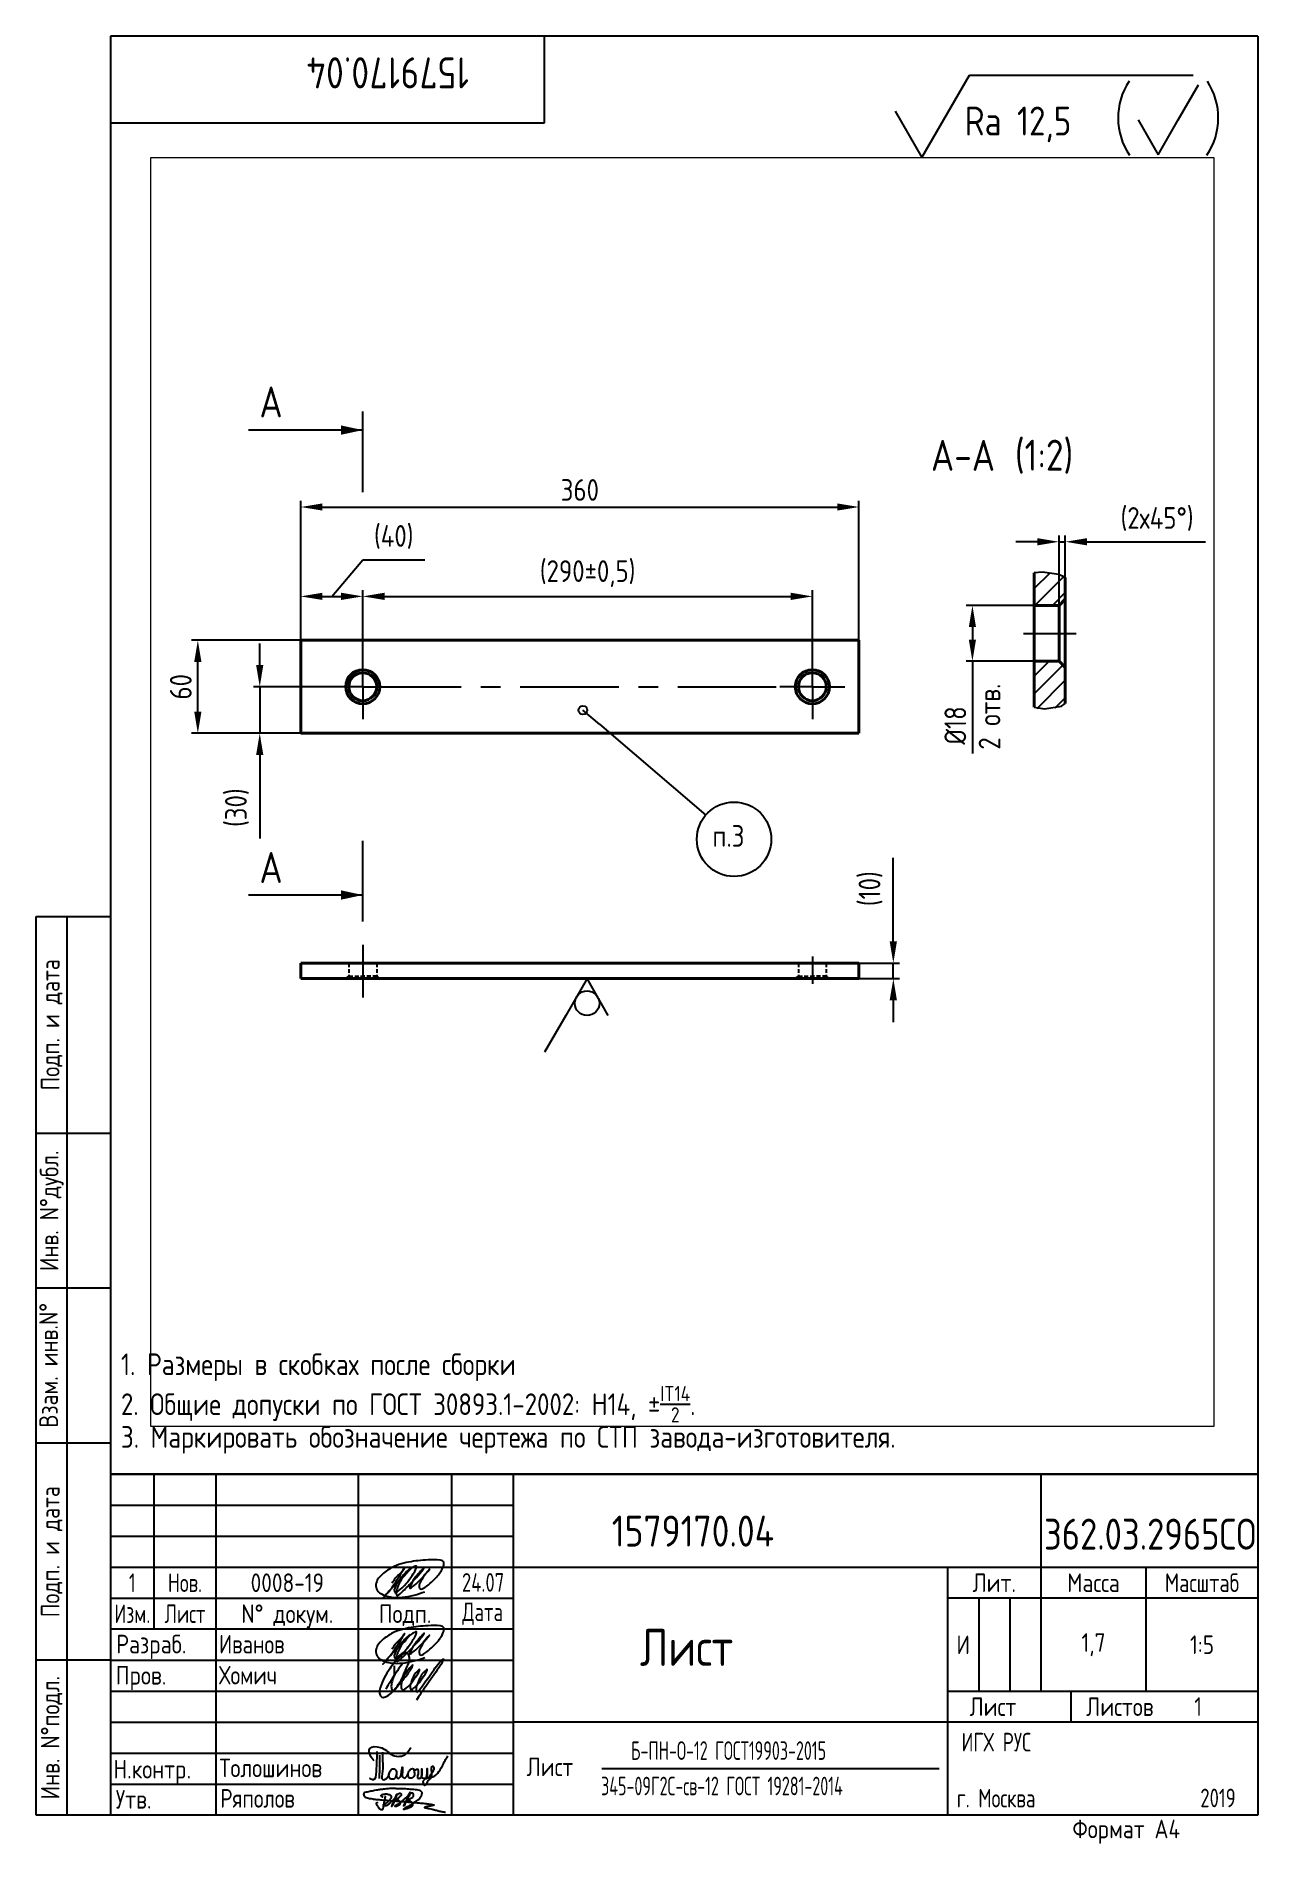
# Paper-space layout 'Лист1' of a CAD drawing. Header units: millimetres. Extents: x 7 to 204, y 0 to 291.
# The model-space entities are those that its viewports show. They can reach past a viewport. Long polylines and large blocks are cut down to what shows.
import ezdxf
from ezdxf.enums import TextEntityAlignment as Align

# ---------------------------------------------------------------- set-up
doc = ezdxf.new("R2010")
doc.units = ezdxf.units.MM
doc.linetypes.add('CENTER', pattern=[50.8, 31.75, -6.35, 6.35, -6.35])
doc.linetypes.add('HIDDEN', pattern=[9.525, 6.35, -3.175])
for name, color, linetype in [('12_SURFACE_FINISH', 7, 'Continuous'), ('Bord', 1, 'Continuous'), ('Cen', 5, 'CENTER'), ('Cont', 6, 'Continuous'), ('Dim', 7, 'Continuous'), ('Hide', 2, 'HIDDEN'), ('Text', 3, 'Continuous'), ('Textb', 6, 'Continuous'), ('Подписи', 10, 'Continuous')]:
    doc.layers.add(name, color=color, linetype=linetype)
for name, color, linetype, lineweight in [('AM_5', 3, 'Continuous', 25), ('Con', 6, 'Continuous', 40), ('Основные', 5, 'Continuous', 40)]:
    doc.layers.add(name, color=color, linetype=linetype, lineweight=lineweight)
doc.layers.add('AM_VIEWS', color=1, linetype='Continuous', lineweight=25, plot=False)
doc.styles.add('Style1', font='romans.shx', dxfattribs={"width": 0.8})
doc.dimstyles.new('DIMSTYLE_1', dxfattribs={"dimtxt": 3.5, "dimasz": 3.5, "dimexe": 1, "dimexo": 0, "dimgap": 1, "dimtad": 1, "dimdec": 1, "dimlfac": 5, "dimtxsty": 'Style1', "dimcen": 0.09, "dimadec": 1, "dimazin": 2, "dimtp": 0.8, "dimtm": 0.8, "dimtfac": 1, "dimtdec": 1, "dimtofl": 0, "dimtmove": 0, "dimatfit": 3, "dimfxl": 1, "dimtolj": 1, "dimarcsym": 0})
doc.dimstyles.new('DIMSTYLE_1$0', dxfattribs={"dimtxt": 3.5, "dimasz": 3.5, "dimexe": 1, "dimexo": 0, "dimgap": 1, "dimtad": 1, "dimdec": 1, "dimlfac": 5, "dimtxsty": 'Style1', "dimcen": 0.09, "dimadec": 1, "dimazin": 2, "dimtp": 0.8, "dimtm": 0.8, "dimtfac": 1, "dimtdec": 1, "dimtofl": 0, "dimtmove": 0, "dimatfit": 3, "dimfxl": 1, "dimtolj": 1, "dimarcsym": 0})

# ---------------------------------------------------------------- blocks, each defined once
blk = doc.blocks.new('A$C63F45750')
at = {"layer": 'Text'}
for points, knots in [([(3.17, 2.37), (3.12, 2.38), (3.04, 2.41), (2.94, 2.5), (2.85, 2.57), (2.79, 2.69), (2.87, 2.77), (2.99, 2.84), (3.16, 2.89), (3.36, 2.93), (3.6, 2.95), (3.82, 2.92), (4.05, 2.87), (4.25, 2.78), (4.45, 2.63), (4.46, 2.42), (4.38, 2.26), (4.28, 2.1), (4.17, 1.94), (4.03, 1.78), (3.89, 1.62), (3.75, 1.52), (3.63, 1.43), (3.49, 1.36), (3.35, 1.3), (3.24, 1.25), (3.16, 1.21), (3.12, 1.15), (3.19, 1.1), (3.27, 1.09), (3.4, 1.07), (3.55, 1.07), (3.72, 1.12), (3.92, 1.19), (4.1, 1.34), (4.26, 1.51), (4.44, 1.65), (4.59, 1.81), (4.74, 1.93), (4.84, 2.04), (4.93, 2.14), (5.07, 2.29), (5.19, 2.53), (5.28, 2.68), (5.35, 2.96), (5.23, 2.66), (5.2, 2.44), (5.04, 2.09), (4.95, 1.81), (4.86, 1.57), (4.75, 1.31), (4.67, 1.12), (4.46, 0.78), (4.62, 1.17), (4.71, 1.45), (4.88, 1.74), (5.01, 2), (5.08, 2.19), (5.19, 2.4), (5.32, 2.58), (5.4, 2.75), (5.52, 2.89), (5.65, 3.04), (5.85, 3.1), (6.02, 3.03), (6.08, 2.87), (6.03, 2.7), (5.9, 2.51), (5.7, 2.37), (5.55, 2.23), (5.4, 2.17), (5.31, 2.12), (5.12, 2.09), (5.35, 2.07), (5.48, 2), (5.64, 1.93), (5.75, 1.8), (5.85, 1.67), (5.89, 1.54), (5.89, 1.37), (5.8, 1.2), (5.63, 1.06), (5.41, 0.94), (5.23, 0.86), (5.02, 0.92), (5.13, 1.1), (5.28, 1.16), (5.44, 1.27), (5.61, 1.36), (5.74, 1.46), (5.86, 1.53), (5.95, 1.61), (6.05, 1.69), (6.15, 1.77), (6.28, 1.87), (6.46, 2.02), (6.65, 2.19), (6.83, 2.37), (6.98, 2.49), (7.11, 2.61), (7.2, 2.74), (7.32, 2.84), (7.42, 2.97), (7.48, 3.08), (7.48, 3.27), (7.34, 3.08), (7.28, 2.94), (7.18, 2.69), (7.1, 2.46), (7, 2.22), (6.93, 1.98), (6.83, 1.78), (6.73, 1.55), (6.67, 1.34), (6.6, 1.14), (6.56, 1.03), (6.39, 0.99), (6.62, 1.33), (6.75, 1.54), (6.93, 1.87), (7.05, 2.08), (7.18, 2.32), (7.33, 2.6), (7.47, 2.89), (7.6, 3.07), (7.79, 3.18), (7.95, 3.01), (8, 2.81), (7.99, 2.62), (7.94, 2.46), (7.83, 2.33), (7.69, 2.22), (7.53, 2.11), (7.37, 2.03), (7.21, 1.99), (7.11, 1.97), (6.89, 1.98), (7.07, 1.94), (7.15, 1.9), (7.27, 1.88), (7.39, 1.84), (7.52, 1.81), (7.62, 1.72), (7.7, 1.62), (7.78, 1.51), (7.83, 1.39), (7.87, 1.26), (7.88, 1.13), (7.86, 0.99), (7.75, 0.88), (7.6, 0.77), (7.4, 0.73), (7.19, 0.66), (6.97, 0.55), (6.71, 0.48), (6.57, 0.44), (6.42, 0.42), (6.52, 0.58), (6.61, 0.64), (6.81, 0.78), (7.06, 0.89), (7.33, 1.04), (7.55, 1.16), (7.7, 1.24), (7.84, 1.32), (7.99, 1.43), (8.21, 1.58), (8.48, 1.76), (8.74, 1.95), (8.97, 2.12), (9.1, 2.29), (9.23, 2.44), (9.3, 2.6), (9.37, 2.74), (9.42, 2.92), (9.45, 3.13), (9.21, 3.48), (8.67, 3.59), (8.09, 3.63), (7.57, 3.66), (7.06, 3.74), (6.57, 3.75), (6.09, 3.74), (5.67, 3.78), (5.28, 3.78), (4.96, 3.81), (4.65, 3.83), (4.31, 3.82), (3.97, 3.79), (3.61, 3.74), (3.22, 3.67), (2.86, 3.66), (2.53, 3.61), (2.18, 3.52), (1.78, 3.54), (1.38, 3.37), (0.96, 3.35), (0.58, 3.24), (0.25, 3.19), (0.03, 3.06), (-0.03, 2.83), (0.02, 2.6), (0.26, 2.38), (0.59, 2.33), (1, 2.2), (1.48, 2.15), (1.93, 2.05), (2.35, 2.02), (2.72, 2.01), (3.11, 1.94), (3.68, 1.94), (4.25, 1.83), (4.91, 1.87), (5.53, 1.76), (6.13, 1.72), (6.73, 1.71), (7.32, 1.62), (7.99, 1.55), (8.64, 1.54), (9.16, 1.46), (9.61, 1.42), (10.03, 1.4), (10.41, 1.32), (10.73, 1.29), (11.01, 1.24), (11.18, 1.23), (11.42, 1.14), (11.18, 1.06), (11.01, 1.03), (10.71, 0.98), (10.37, 0.92), (10.1, 0.91), (9.65, 0.75), (10.22, 0.67), (10.54, 0.59), (11.08, 0.47), (11.61, 0.35), (12.17, 0.15), (12.64, 0.08), (12.98, 0.03), (13.11, 0.01), (13.18, 0)], [0, 0, 0, 0, 0.153866, 0.270441, 0.388867, 0.510533, 0.592156, 0.71333, 0.90842, 1.11344, 1.349254, 1.61246, 1.782219, 2.047249, 2.291879, 2.451528, 2.651081, 2.806158, 3.017979, 3.227348, 3.462381, 3.633009, 3.75766, 3.920516, 4.080796, 4.214529, 4.291786, 4.349969, 4.397594, 4.50822, 4.594826, 4.799244, 4.954392, 5.128468, 5.437537, 5.632649, 5.842485, 6.094987, 6.293219, 6.410959, 6.551192, 6.687808, 7.022147, 7.294342, 7.425356, 7.52079, 7.946481, 8.313051, 8.59833, 8.833695, 9.090496, 9.427695, 9.601191, 9.883219, 10.093306, 10.673943, 10.798776, 10.974628, 11.287247, 11.486184, 11.648652, 11.848902, 12.027194, 12.25348, 12.40059, 12.537783, 12.716293, 12.91523, 13.208551, 13.438489, 13.549668, 13.67779, 13.77127, 13.930001, 14.029091, 14.272112, 14.434836, 14.547084, 14.739051, 14.830983, 15.061241, 15.268922, 15.500489, 15.788979, 15.879568, 16.024283, 16.221854, 16.418714, 16.593102, 16.783247, 16.91018, 17.018213, 17.135263, 17.278205, 17.430482, 17.620087, 17.979626, 18.191789, 18.388716, 18.565718, 18.714854, 18.857929, 19.039974, 19.171375, 19.283034, 19.400085, 19.618058, 19.882245, 20.150781, 20.377854, 20.649532, 20.89723, 21.042543, 21.40016, 21.557817, 21.667145, 21.752781, 21.926256, 22.412297, 22.813145, 22.961412, 23.171289, 23.607257, 23.940428, 24.110007, 24.291214, 24.48084, 24.697609, 24.904078, 25.034245, 25.218018, 25.407651, 25.573473, 25.787447, 25.930292, 26.051316, 26.18846, 26.285312, 26.406799, 26.52425, 26.630463, 26.793722, 26.898606, 27.029313, 27.171012, 27.314101, 27.419918, 27.580557, 27.709367, 27.829268, 28.024364, 28.266961, 28.41242, 28.705761, 28.989137, 29.187748, 29.233768, 29.332802, 29.529535, 29.667094, 30.039923, 30.332117, 30.61061, 30.769982, 30.856778, 31.109923, 31.313488, 31.656425, 32.066331, 32.296628, 32.49714, 32.710276, 32.891468, 33.014834, 33.177747, 33.444503, 33.618009, 34.409008, 34.914636, 35.419802, 35.95397, 36.458179, 36.88069, 37.388403, 37.738353, 38.034261, 38.353468, 38.693154, 39.037638, 39.391136, 39.787481, 40.203773, 40.488977, 40.784975, 41.26625, 41.668005, 42.070065, 42.499388, 42.869834, 43.079573, 43.213439, 43.554591, 43.717296, 44.153724, 44.506336, 45.019111, 45.587859, 45.90191, 46.270392, 46.703958, 47.093115, 47.952647, 48.44014, 49.079253, 49.808223, 50.268654, 50.851051, 51.604831, 52.298429, 52.776925, 53.1907, 53.661988, 54.042386, 54.348524, 54.616841, 54.853814, 54.983777, 55.126096, 55.333328, 55.613101, 56.008732, 56.315809, 56.59982, 56.87931, 57.399251, 57.889617, 58.432507, 59.066698, 59.660314, 59.862668, 60.07277, 60.07277, 60.07277, 60.07277]), ([(2.31, 1.53), (2.26, 1.52), (2.17, 1.51), (2.06, 1.48), (1.93, 1.38), (2.07, 1.25), (2.14, 1.11), (2.26, 0.93), (2.39, 0.72), (2.57, 0.54), (2.71, 0.44), (2.86, 0.4), (3.02, 0.43), (3.14, 0.54), (3.21, 0.79), (3.25, 1.07), (3.31, 1.4), (3.35, 1.67), (3.38, 1.92), (3.47, 2.19), (3.5, 2.43), (3.54, 2.59), (3.56, 2.64)], [0, 0, 0, 0, 0.15847, 0.269731, 0.363591, 0.555514, 0.688037, 0.848606, 1.204359, 1.433632, 1.58673, 1.729549, 1.880686, 2.057874, 2.19169, 2.63505, 2.928153, 3.184121, 3.441863, 3.696117, 4.025873, 4.178055, 4.178055, 4.178055, 4.178055])]:
    blk.add_open_spline(points, degree=3, knots=knots, dxfattribs=at)
blk = doc.blocks.new('A$C4F4A4F5D')
at = {"layer": 'Основные', "lineweight": 25}
for points, knots in [([(0.76, 2.84), (0.53, 3.07), (0.02, 3.58), (-0.25, 5.26), (1.65, 5.12), (2.72, 4.57), (3.71, 3.46), (5.71, 3.44), (6.39, 4.52), (6.67, 4.97)], [0, 0, 0, 0, 0.995549, 2.196439, 3.853213, 4.970011, 6.02292, 8.170898, 9.705386, 9.705386, 9.705386, 9.705386]), ([(1.19, 4.34), (1.17, 3.4), (1.13, 2.06), (0.98, -0.44), (0.2, -0.16), (0.03, -0.03), (0, 0)], [0, 0, 0, 0, 3.274293, 4.654149, 5.171803, 5.30168, 5.30168, 5.30168, 5.30168]), ([(1.58, 3.74), (1.58, 3.25), (1.58, 2.32), (1.61, 1.07), (1.55, 0.31), (1.53, 0)], [0, 0, 0, 0, 1.453969, 2.804084, 3.740223, 3.740223, 3.740223, 3.740223]), ([(2.1, 4.21), (2.1, 3.72), (2.08, 2.67), (2.22, 1.45), (1.71, -0.56), (3.23, 0.14), (3.06, 1.09), (3.85, 1.74), (4.43, 1.17), (4.31, 0.54), (4.11, -0.15), (3.33, -0.21), (3.11, 0.28), (3.13, 0.53), (3.14, 0.66)], [0, 0, 0, 0, 1.402041, 3.063923, 4.415037, 5.298701, 6.374637, 7.087927, 7.603499, 8.330482, 8.911132, 9.613125, 9.996533, 10.366919, 10.366919, 10.366919, 10.366919]), ([(7.18, 1.27), (7.27, 1.3), (7.44, 1.37), (7.78, 1.56), (7.87, 1.06), (7.83, 0.71), (7.66, -0.05), (8.07, 0.01), (8.43, 0.12), (8.39, 0.68), (8.46, 1.9), (8.39, 0.94), (8.43, 0.6), (8.37, 0.05), (8.74, 0.07), (9.11, -0.03), (9.26, 0.49), (9.33, 0.95), (9.27, 1.34), (9.32, 1.77), (9.28, 0.91), (9.34, 0.6), (9.2, 0.14), (9.65, -0.01), (9.83, 0.61), (10.14, 1.03), (10.6, 1.72), (9.95, 2.11), (9.91, 1.23), (10.07, 0.69), (9.92, 0), (9.35, -0.37), (8.95, -1.56), (8.34, 0.07), (10.28, -0.02), (11.26, 1.1), (11.82, 2.15), (12.24, 3.04), (12.52, 3.46), (12.65, 3.65)], [0, 0, 0, 0, 0.305783, 0.619019, 0.796582, 1.5526, 2.082394, 2.34716, 2.5822, 3.136594, 4.040413, 4.363654, 5.267311, 5.441668, 5.78494, 6.114287, 6.466434, 7.104395, 7.620812, 7.679251, 8.272982, 8.692439, 9.1059, 9.338721, 9.784511, 10.568279, 11.297869, 11.566962, 12.285888, 12.851793, 13.545205, 14.102749, 15.055561, 15.671649, 17.422398, 18.699613, 20.16544, 20.963871, 21.66672, 21.66672, 21.66672, 21.66672]), ([(4.28, 0.44), (4.31, 0.37), (4.37, 0.25), (4.41, 0.06), (4.62, -0.05), (5, 0.18), (5.14, 0.84), (5.2, 1.3), (5.31, 2.06), (5.31, 1.17), (5.3, 0.78), (5.2, 0.26), (5.58, -0.01), (5.91, 0.16), (6.08, 0.5), (6.26, 0.9), (6.43, 1.31), (6.72, 1.59), (7.17, 1.58), (7.18, 1.05), (7.31, 0.57), (6.99, 0.02), (6.34, -0.02), (6.17, 0.51), (6.24, 0.79), (6.27, 0.92)], [0, 0, 0, 0, 0.247339, 0.413433, 0.559308, 0.874045, 1.558567, 2.392422, 2.645523, 3.22433, 3.719885, 4.231527, 4.573657, 4.879974, 5.190145, 5.704595, 6.19318, 6.529505, 6.863422, 7.269696, 7.83948, 8.395909, 8.926487, 9.378613, 9.791445, 9.791445, 9.791445, 9.791445])]:
    blk.add_open_spline(points, degree=3, knots=knots, dxfattribs=at)
blk = doc.blocks.new('*D9')
at = {"layer": 'AM_5', "color": 0, "lineweight": -2, "transparency": 16777216}
for p, q in [((156.07, 322.4), (156.07, 325.9)), ((172.69, 318.9), (155.07, 318.9)), ((156.07, 318.9), (156.07, 311.4)), ((172.69, 311.4), (155.07, 311.4)), ((156.07, 307.9), (156.07, 294.4))]:
    blk.add_line(p, q, dxfattribs=at)
at = {"layer": 'AM_5', "color": 0, "transparency": 16777216}
for points in [[(155.49, 322.4), (156.65, 322.4), (156.07, 318.9)], [(155.49, 307.9), (156.65, 307.9), (156.07, 311.4)]]:
    blk.add_solid(points, dxfattribs=at)
at = {"layer": 'Defpoints', "color": 0, "transparency": 16777216}
for p in [(172.69, 318.9), (156.07, 311.4), (172.69, 311.4)]:
    blk.add_point(p, dxfattribs=at)
at = {"layer": 'AM_5', "color": 0, "transparency": 16777216, "insert": (152.4, 299.4), "char_height": 3.5, "attachment_point": 5, "rotation": 90, "style": 'Style1'}
blk.add_mtext('\\A1;(30)', dxfattribs=at)
blk = doc.blocks.new('*D10')
at = {"layer": 'AM_5', "color": 0, "lineweight": -2, "transparency": 16777216}
for p, q in [((162.69, 326.4), (145.09, 326.4)), ((146.09, 314.9), (146.09, 322.9)), ((162.69, 311.4), (145.09, 311.4))]:
    blk.add_line(p, q, dxfattribs=at)
at = {"layer": 'AM_5', "color": 0, "transparency": 16777216}
for points in [[(145.5, 322.9), (146.67, 322.9), (146.09, 326.4)], [(145.5, 314.9), (146.67, 314.9), (146.09, 311.4)]]:
    blk.add_solid(points, dxfattribs=at)
at = {"layer": 'Defpoints', "color": 0, "transparency": 16777216}
for p in [(146.09, 326.4), (162.69, 326.4), (162.69, 311.4)]:
    blk.add_point(p, dxfattribs=at)
at = {"layer": 'AM_5', "color": 0, "transparency": 16777216, "insert": (143.34, 318.9), "char_height": 3.5, "attachment_point": 5, "rotation": 90, "style": 'Style1'}
blk.add_mtext('\\A1;60', dxfattribs=at)
blk = doc.blocks.new('*D5')
at = {"layer": 'AM_5', "color": 0, "lineweight": -2, "transparency": 16777216}
for p, q in [((167.69, 333.48), (172.68, 339.39)), ((172.68, 339.39), (182.68, 339.39)), ((162.69, 326.4), (162.69, 334.48)), ((166.19, 333.48), (169.19, 333.48)), ((172.69, 318.9), (172.69, 334.48))]:
    blk.add_line(p, q, dxfattribs=at)
at = {"layer": 'AM_5', "color": 0, "transparency": 16777216}
for points in [[(166.19, 334.07), (166.19, 332.9), (162.69, 333.48)], [(169.19, 334.07), (169.19, 332.9), (172.69, 333.48)]]:
    blk.add_solid(points, dxfattribs=at)
at = {"layer": 'Defpoints', "color": 0, "transparency": 16777216}
for p in [(172.69, 333.48), (162.69, 326.4), (172.69, 318.9)]:
    blk.add_point(p, dxfattribs=at)
at = {"layer": 'AM_5', "color": 0, "transparency": 16777216, "insert": (177.68, 343.06), "char_height": 3.5, "attachment_point": 5, "style": 'Style1'}
blk.add_mtext('\\A1;(40)', dxfattribs=at)
blk = doc.blocks.new('*D6')
at = {"layer": 'AM_5', "color": 0, "lineweight": -2, "transparency": 16777216}
for p, q in [((172.69, 318.9), (172.69, 334.48)), ((176.19, 333.48), (241.69, 333.48)), ((245.19, 318.9), (245.19, 334.48))]:
    blk.add_line(p, q, dxfattribs=at)
at = {"layer": 'AM_5', "color": 0, "transparency": 16777216}
for points in [[(176.19, 334.07), (176.19, 332.9), (172.69, 333.48)], [(241.69, 334.07), (241.69, 332.9), (245.19, 333.48)]]:
    blk.add_solid(points, dxfattribs=at)
at = {"layer": 'Defpoints', "color": 0, "transparency": 16777216}
for p in [(245.19, 333.48), (172.69, 318.9), (245.19, 318.9)]:
    blk.add_point(p, dxfattribs=at)
at = {"layer": 'AM_5', "color": 0, "transparency": 16777216, "insert": (208.94, 337.15), "char_height": 3.5, "attachment_point": 5, "style": 'Style1'}
blk.add_mtext('\\A1;(290%%P0,5)', dxfattribs=at)
blk = doc.blocks.new('*D7')
at = {"layer": 'AM_5', "color": 0, "lineweight": -2, "transparency": 16777216}
for p, q in [((162.69, 326.4), (162.69, 348.9)), ((166.19, 347.9), (249.19, 347.9)), ((252.69, 326.4), (252.69, 348.9))]:
    blk.add_line(p, q, dxfattribs=at)
at = {"layer": 'AM_5', "color": 0, "transparency": 16777216}
for points in [[(166.19, 348.48), (166.19, 347.32), (162.69, 347.9)], [(249.19, 348.48), (249.19, 347.32), (252.69, 347.9)]]:
    blk.add_solid(points, dxfattribs=at)
at = {"layer": 'Defpoints', "color": 0, "transparency": 16777216}
for p in [(252.69, 347.9), (162.69, 326.4), (252.69, 326.4)]:
    blk.add_point(p, dxfattribs=at)
at = {"layer": 'AM_5', "color": 0, "transparency": 16777216, "insert": (207.69, 350.65), "char_height": 3.5, "attachment_point": 5, "style": 'Style1'}
blk.add_mtext('\\A1;360', dxfattribs=at)
blk = doc.blocks.new('*D11')
at = {"layer": 'AM_5', "color": 0, "lineweight": -2, "transparency": 16777216}
for p, q in [((281.47, 342.29), (277.97, 342.29)), ((284.97, 323.02), (284.97, 343.29)), ((284.97, 342.29), (285.97, 342.29)), ((285.97, 323.02), (285.97, 343.29)), ((289.47, 342.29), (308.57, 342.29))]:
    blk.add_line(p, q, dxfattribs=at)
at = {"layer": 'AM_5', "color": 0, "transparency": 16777216}
for points in [[(281.47, 342.87), (281.47, 341.71), (284.97, 342.29)], [(289.47, 342.87), (289.47, 341.71), (285.97, 342.29)]]:
    blk.add_solid(points, dxfattribs=at)
at = {"layer": 'Defpoints', "color": 0, "transparency": 16777216}
for p in [(285.97, 342.29), (284.97, 323.02), (285.97, 323.02)]:
    blk.add_point(p, dxfattribs=at)
at = {"layer": 'AM_5', "color": 0, "transparency": 16777216, "insert": (300.77, 345.96), "char_height": 3.5, "attachment_point": 5, "style": 'Style1'}
blk.add_mtext('\\A1;(2х45%%D)', dxfattribs=at)
blk = doc.blocks.new('*D12')
at = {"layer": 'AM_5', "color": 0, "lineweight": -2, "transparency": 16777216}
for p, q in [((281.06, 332.02), (269.99, 332.02)), ((270.99, 328.52), (270.99, 326.52)), ((280.97, 323.02), (269.99, 323.02)), ((270.99, 323.02), (270.99, 308.13))]:
    blk.add_line(p, q, dxfattribs=at)
at = {"layer": 'AM_5', "color": 0, "transparency": 16777216}
for points in [[(270.41, 328.52), (271.57, 328.52), (270.99, 332.02)], [(270.41, 326.52), (271.57, 326.52), (270.99, 323.02)]]:
    blk.add_solid(points, dxfattribs=at)
at = {"layer": 'Defpoints', "color": 0, "transparency": 16777216}
for p in [(270.99, 332.02), (281.06, 332.02), (280.97, 323.02)]:
    blk.add_point(p, dxfattribs=at)
at = {"layer": 'AM_5', "color": 0, "transparency": 16777216, "insert": (268.24, 312.66), "char_height": 3.5, "attachment_point": 5, "rotation": 90, "style": 'Style1'}
blk.add_mtext('\\A1;%%C18', dxfattribs=at)
blk = doc.blocks.new('_DOTBLANK')
at = {"color": 0, "linetype": 'ByBlock'}
blk.add_line((-1, 0), (0, 0), dxfattribs=at)
blk.add_circle((0, 0), 0.2, dxfattribs=at)
blk = doc.blocks.new('XSEC_FILLED')
at = {"color": 0, "linetype": 'ByBlock'}
blk.add_solid([(0, 0), (-1, 0.214), (-1, -0.214)], dxfattribs=at)
blk = doc.blocks.new('*D8')
at = {"layer": 'AM_5', "color": 0, "lineweight": -2, "transparency": 16777216}
for p, q in [((258.24, 277.82), (258.24, 291.32)), ((248.6, 274.32), (259.24, 274.32)), ((258.24, 271.82), (258.24, 274.32)), ((248.6, 271.82), (259.24, 271.82)), ((258.24, 268.32), (258.24, 264.82))]:
    blk.add_line(p, q, dxfattribs=at)
at = {"layer": 'AM_5', "color": 0, "transparency": 16777216}
for points in [[(257.65, 277.82), (258.82, 277.82), (258.24, 274.32)], [(257.65, 268.32), (258.82, 268.32), (258.24, 271.82)]]:
    blk.add_solid(points, dxfattribs=at)
at = {"layer": 'Defpoints', "color": 0, "transparency": 16777216}
for p in [(248.6, 274.32), (258.24, 274.32), (248.6, 271.82)]:
    blk.add_point(p, dxfattribs=at)
at = {"layer": 'AM_5', "color": 0, "transparency": 16777216, "insert": (254.57, 286.32), "char_height": 3.5, "attachment_point": 5, "rotation": 90, "style": 'Style1'}
blk.add_mtext('\\A1;(10)', dxfattribs=at)

msp = doc.modelspace()

# ---------------------------------------------------------------- linework, layer by layer
at = {"color": 7, "linetype": 'Continuous'}
msp.add_circle((232.55356, 294.299282), 6, dxfattribs=at)
at = {"layer": '12_SURFACE_FINISH', "color": 2, "linetype": 'Continuous'}
for p, q in [((267.490975, 405.06227), (276.151225, 420.062264)), ((263.16085, 412.562267), (267.490975, 405.06227)), ((208.858197, 271.816174), (205.434357, 265.885909)), ((212.282037, 265.885909), (208.858197, 271.816174)), ((205.434357, 265.885909), (201.998418, 259.934689))]:
    msp.add_line(p, q, dxfattribs=at)
msp.add_circle((208.858197, 267.847424), 1.984375, dxfattribs=at)
at = {"layer": 'Bord', "linetype": 'Continuous'}
for p, q in [((172.685199, 350.306791), (172.685199, 363.306791)), ((282.300246, 337.397553), (280.968271, 337.299935)), ((280.968271, 334.756848), (283.508073, 337.29665)), ((281.06007, 332.02022), (285.752054, 336.712204)), ((284.92551, 336.994838), (282.300246, 337.397553)), ((285.968271, 336.531907), (284.92551, 336.994838)), ((283.888497, 332.02022), (285.968271, 334.099994)), ((280.968271, 320.614713), (283.373779, 323.02022)), ((280.968271, 317.786286), (285.585239, 322.403253)), ((281.425059, 315.414647), (285.968271, 319.957859)), ((280.968271, 315.603673), (282.637719, 315.314522)), ((282.637719, 315.314522), (285.350261, 315.793279)), ((284.315109, 315.476269), (285.968271, 317.129431)), ((285.350261, 315.793279), (285.968271, 316.184371)), ((172.685199, 281.051116), (172.685199, 294.051116))]:
    msp.add_line(p, q, dxfattribs=at)
at = {"layer": 'Cen', "linetype": 'CENTER', "ltscale": 0.5}
for p, q in [((279.208271, 327.52022), (287.728271, 327.52022)), ((172.685199, 318.904665), (172.685199, 324.154665)), ((245.185199, 318.904665), (245.185199, 324.154665)), ((172.685199, 318.904665), (167.435199, 318.904665)), ((172.685199, 318.904665), (172.685199, 313.654665)), ((172.685199, 318.904665), (239.935199, 318.904665)), ((245.185199, 318.904665), (239.935199, 318.904665)), ((245.185199, 318.904665), (250.435199, 318.904665)), ((245.185199, 318.904665), (245.185199, 313.654665))]:
    msp.add_line(p, q, dxfattribs=at)
at = {"layer": 'Cen'}
msp.add_line((172.685199, 277.245312), (172.685199, 268.786889), dxfattribs=at)
at = {"layer": 'Cen', "ltscale": 0.1}
for p, q in [((172.685199, 275.41134), (172.685199, 270.445097)), ((245.185199, 275.41134), (245.185199, 270.445097))]:
    msp.add_line(p, q, dxfattribs=at)
at = {"layer": 'Con', "linetype": 'Continuous'}
for p, q in [((280.968271, 315.603673), (280.968271, 337.299935)), ((285.968271, 316.184371), (285.968271, 336.531907)), ((284.968271, 332.02022), (285.968271, 333.02022)), ((280.968271, 332.02022), (284.968271, 332.02022)), ((284.968271, 323.02022), (284.968271, 332.02022)), ((162.685199, 326.404665), (162.685199, 311.404665)), ((252.685199, 326.404665), (162.685199, 326.404665)), ((252.685199, 311.404665), (252.685199, 326.404665)), ((280.968271, 323.02022), (284.968271, 323.02022)), ((284.968271, 323.02022), (285.968271, 322.02022)), ((162.685199, 311.404665), (252.685199, 311.404665)), ((162.685199, 274.316174), (162.685199, 271.816174)), ((252.685199, 274.316174), (162.685199, 274.316174)), ((252.685199, 274.316174), (252.685199, 271.816174)), ((252.685199, 271.816174), (162.685199, 271.816174))]:
    msp.add_line(p, q, dxfattribs=at)
for centre, radius in [((172.685199, 318.904665), 2.75), ((172.685199, 318.904665), 2.25), ((245.185199, 318.904665), 2.75), ((245.185199, 318.904665), 2.25)]:
    msp.add_circle(centre, radius, dxfattribs=at)
at = {"layer": 'Dim', "linetype": 'Continuous'}
msp.add_lwpolyline([(210.854428, 312.864159), (227.994453, 298.199865)], dxfattribs=at)
at = {"layer": 'Hide', "ltscale": 0.1}
for p, q in [((170.435199, 274.316174), (170.435199, 272.190953)), ((174.935199, 274.316174), (174.935199, 272.190953)), ((242.935199, 274.316174), (242.935199, 272.190953)), ((247.435199, 274.316174), (247.435199, 272.190953)), ((169.935199, 271.816174), (170.435199, 272.190953)), ((170.435199, 272.190953), (172.685199, 272.190953)), ((174.935199, 272.190953), (172.685199, 272.190953)), ((175.435199, 271.816174), (174.935199, 272.190953)), ((242.435199, 271.816174), (242.935199, 272.190953)), ((242.935199, 272.190953), (245.185199, 272.190953)), ((247.435199, 272.190953), (245.185199, 272.190953)), ((247.935199, 271.816174), (247.435199, 272.190953))]:
    msp.add_line(p, q, dxfattribs=at)

# ---------------------------------------------------------------- block references
at = {"layer": 'Dim', "linetype": 'Continuous', "xscale": 3.500000000000001, "yscale": 3.500000000000001, "zscale": 3.500000000000001, "rotation": 139.45107682002484}
msp.add_blockref('_DOTBLANK', (208.194949, 315.139499), dxfattribs=at)

# ---------------------------------------------------------------- texts
at = {"color": 2, "linetype": 'Continuous', "style": 'Style1', "width": 0.8}
msp.add_text('п.3', height=3.4999996, dxfattribs=at).set_placement((229.063761, 293.093178))
at = {"layer": 'AM_5', "insert": (273.756393, 314.079609), "char_height": 3.5, "attachment_point": 5, "rotation": 90, "style": 'Style1'}
msp.add_mtext('\\A1;2 отв.', dxfattribs=at)
at = {"layer": 'Bord', "linetype": 'Continuous', "char_height": 5, "width": 3.9921875, "attachment_point": 3, "line_spacing_factor": 0.9, "style": 'Style1'}
for insert in [(159.76499, 367.35196), (159.76499, 292.247226)]:
    msp.add_mtext('А', dxfattribs=dict(at, insert=insert))
at = {"layer": 'Text', "style": 'Style1', "width": 0.8}
for s, p in [('А-А', (264.308791, 353.731866)), ('(1:2)', (277.846117, 353.756023))]:
    msp.add_text(s, height=5, dxfattribs=at).set_placement(p)

# ---------------------------------------------------------------- dimensions: what is measured, and where the dimension line sits
at = {"layer": 'AM_5'}
dim = msp.add_linear_dim(base=(252.685199, 347.899661), p1=(162.685199, 326.404665), p2=(252.685199, 326.404665), dimstyle='DIMSTYLE_1$0', override={"dimdec": 4, "dimlfac": 4, "dimtofl": 1}, dxfattribs=at)
dim.commit()
dim.dimension.update_dxf_attribs({"geometry": '*D7', "text_midpoint": (207.685199, 350.649661)})
for base, p1, p2, text, override, picture, middle in [((285.968271, 342.290294), (284.968271, 323.02022), (285.968271, 323.02022), '(<>х45%%D)', {"dimgap": 1, "dimdec": 4, "dimlfac": 2, "dimpost": '', "dimtofl": 1}, '*D11', (300.768271, 345.956961)), ((245.185199, 333.482878), (172.685199, 318.904665), (245.185199, 318.904665), '(<>%%P0,5)', {"dimdec": 4, "dimlfac": 4, "dimpost": '', "dimtofl": 1}, '*D6', (208.935199, 337.149545))]:
    dim = msp.add_linear_dim(base=base, p1=p1, p2=p2, text=text, dimstyle='DIMSTYLE_1$0', override=override, dxfattribs=at)
    dim.commit()
    dim.dimension.update_dxf_attribs({"geometry": picture, "text_midpoint": middle})
dim = msp.add_linear_dim(base=(172.685199, 333.482878), p1=(162.685199, 326.404665), p2=(172.685199, 318.904665), text='(<>)', dimstyle='DIMSTYLE_1$0', override={"dimdec": 4, "dimlfac": 4, "dimtofl": 1, "dimtmove": 1}, dxfattribs=at)
dim.commit()
dim.dimension.update_dxf_attribs({"geometry": '*D5', "text_midpoint": (173.683704, 339.39269), "dimtype": 160})
dim = msp.add_linear_dim(base=(270.990883, 332.02022), p1=(280.968271, 323.02022), p2=(281.06007, 332.02022), angle=90, text='%%C<>', dimstyle='DIMSTYLE_1$0', override={"dimdec": 4, "dimlfac": 2, "dimtofl": 1}, dxfattribs=at)
dim.commit()
dim.dimension.update_dxf_attribs({"geometry": '*D12', "text_midpoint": (270.990883, 312.660844), "dimtype": 160})
dim = msp.add_linear_dim(base=(146.085605, 326.404665), p1=(162.685199, 311.404665), p2=(162.685199, 326.404665), angle=90, dimstyle='DIMSTYLE_1$0', override={"dimdec": 4, "dimlfac": 4, "dimtofl": 1}, dxfattribs=at)
dim.commit()
dim.dimension.update_dxf_attribs({"geometry": '*D10', "text_midpoint": (143.335605, 318.904665)})
for base, p1, p2, override, picture, middle in [((156.070603, 311.404665), (172.685199, 318.904665), (172.685199, 311.404665), {"dimdec": 4, "dimlfac": 4, "dimtofl": 1}, '*D9', (152.403936, 299.404665)), ((258.238073, 274.316174), (248.603216, 271.816174), (248.603216, 274.316174), {"dimdec": 4, "dimlfac": 4, "dimpost": '', "dimtofl": 1}, '*D8', (254.571406, 286.316174))]:
    dim = msp.add_linear_dim(base=base, p1=p1, p2=p2, angle=90, text='(<>)', dimstyle='DIMSTYLE_1$0', override=override, dxfattribs=at)
    dim.commit()
    dim.dimension.update_dxf_attribs({"geometry": picture, "text_midpoint": middle})

# ---------------------------------------------------------------- leaders
at = {"layer": 'Dim', "linetype": 'Continuous'}
for points in [[(172.685199, 360.306791), (154.268896, 360.306791)], [(172.685199, 285.304826), (154.268896, 285.304826)]]:
    msp.add_leader(points, dimstyle='DIMSTYLE_1', override={"dimasz": 3.5, "dimtad": 0, "dimldrblk": 'XSEC_FILLED'}, dxfattribs=at)

psp = doc.layouts.new('Лист1')

# ---------------------------------------------------------------- linework, layer by layer
at = {"layer": '12_SURFACE_FINISH', "color": 2, "linetype": 'Continuous'}
for p, q in [((150.03, 271.64), (157.7, 284.93)), ((157.7, 284.93), (193.76, 284.93)), ((191.37, 277.73), (194.62, 283.35)), ((145.7, 279.14), (150.03, 271.64)), ((184.88, 277.73), (188.12, 272.1)), ((188.12, 272.1), (191.37, 277.73))]:
    psp.add_line(p, q, dxfattribs=at)
for centre, start, end in [((192.4, 278.05), 146.7128, 214.1116), ((187.08, 278.05), 325.8884, 33.2872)]:
    psp.add_arc(centre, 10.74, start, end, dxfattribs=at)
at = {"layer": 'Bord'}
for p, q in [((19.19, 54.23), (84.19, 54.23)), ((19.19, 49.23), (84.19, 49.23)), ((19.19, 44.23), (84.19, 44.23)), ((159.19, 39.23), (159.19, 24.23)), ((164.19, 39.23), (164.19, 24.23)), ((19.19, 29.23), (84.19, 29.23)), ((19.19, 24.23), (84.19, 24.23)), ((19.19, 19.23), (84.19, 19.23)), ((19.19, 14.23), (84.19, 14.23)), ((19.19, 9.23), (84.19, 9.23))]:
    psp.add_line(p, q, dxfattribs=at)
at = {"layer": 'Cont'}
for p, q in [((204.19, 291.23), (19.19, 291.23)), ((19.19, 291.23), (19.19, 4.23)), ((89.19, 277.23), (89.19, 291.23)), ((204.19, 291.23), (204.19, 4.23)), ((204.19, 291.23), (204.19, 4.23)), ((19.19, 277.23), (89.19, 277.23)), ((7.19, 4.23), (7.19, 149.23)), ((7.19, 149.23), (19.19, 149.23)), ((12.19, 4.23), (12.19, 149.23)), ((7.19, 114.23), (19.19, 114.23)), ((19.19, 89.23), (7.19, 89.23)), ((19.19, 64.23), (7.19, 64.23)), ((19.19, 59.23), (204.19, 59.23)), ((204.19, 59.23), (19.19, 59.23)), ((26.19, 59.23), (26.19, 34.23)), ((36.19, 59.23), (36.19, 4.23)), ((59.19, 4.23), (59.19, 59.23)), ((74.19, 59.23), (74.19, 4.23)), ((84.19, 4.23), (84.19, 59.23)), ((169.19, 59.23), (169.19, 24.23)), ((84.19, 44.23), (204.19, 44.23)), ((154.19, 4.23), (154.19, 44.23)), ((186.19, 24.23), (186.19, 44.23)), ((19.19, 39.23), (84.19, 39.23)), ((204.19, 39.23), (154.19, 39.23)), ((84.19, 34.23), (19.19, 34.23)), ((19.19, 29.23), (7.19, 29.23)), ((154.19, 24.23), (204.19, 24.23)), ((174.04, 24.23), (174.04, 19.23)), ((204.19, 19.23), (84.19, 19.23)), ((19.19, 4.23), (7.19, 4.23)), ((204.19, 4.23), (19.19, 4.23))]:
    psp.add_line(p, q, dxfattribs=at)
at = {"layer": 'Text'}
psp.add_line((98.41, 11.74), (152.81, 11.74), dxfattribs=at)
at = {"layer": 'Подписи'}
for points, knots in [([(67.48, 44.02), (66.99, 43.58), (66.13, 42.79), (65.32, 41.51), (64.83, 40.65), (65.07, 40.01), (65.76, 40.54), (66.37, 41.02), (67.28, 42.04), (67.95, 43.1), (68.41, 43.74), (68.62, 44.52), (67.89, 44.22), (67.33, 43.79), (66.71, 42.96), (66.03, 42.29), (65.67, 41.48), (65.34, 40.68), (65.24, 40.13), (65.28, 39.53), (66.01, 40.02), (66.69, 40.74), (67.99, 42.01), (68.87, 42.94), (70.26, 44.84), (68.25, 42.54), (67.87, 42.05), (67.33, 40.7), (68.7, 41.72), (69.06, 42.14), (71.14, 44.46), (69.69, 42.91), (69.32, 42.1), (68.81, 41.29), (69.12, 40.5), (70.13, 41.14), (71.01, 41.87), (72.04, 42.93), (72.71, 43.93), (73.3, 45.43), (70.46, 45.47), (68.18, 45.26), (65.2, 44.67), (63.32, 43.43), (62.22, 42.36), (61.85, 41.2), (62.33, 40.14), (63.39, 39.62), (64.71, 39.31), (66.3, 39.33), (68.1, 39.69), (69.3, 40.08), (69.88, 40.27)], [0, 0, 0, 0, 1.9755, 3.453266, 4.599682, 4.791473, 5.145238, 6.497385, 7.664272, 9.094306, 10.114998, 10.459762, 10.811562, 11.792042, 12.959743, 13.767676, 14.660412, 15.605031, 16.245448, 16.572031, 16.925795, 18.146901, 20.185044, 21.789331, 22.951009, 24.626743, 26.592474, 27.035558, 27.450584, 30.017364, 31.457812, 32.594833, 33.885024, 34.80449, 35.192074, 35.984441, 37.373068, 39.207782, 40.066553, 41.248724, 42.851981, 46.196805, 49.405498, 51.42283, 52.958607, 53.90671, 54.859511, 56.175895, 57.248919, 58.950609, 60.891135, 62.727304, 62.727304, 62.727304, 62.727304]), ([(64.6, 41.65), (64.76, 41.94), (65.12, 42.6), (65.92, 43.14), (67.18, 45.08), (64.98, 41.48), (64.33, 40.62), (62.53, 38.51), (64.68, 41.13), (65.58, 41.87), (66.09, 42.28)], [0, 0, 0, 0, 0.949687, 2.182955, 3.211934, 5.843898, 8.089363, 9.295303, 11.182264, 13.603818, 13.603818, 13.603818, 13.603818]), ([(67.48, 33.4), (66.99, 32.96), (66.13, 32.17), (65.32, 30.89), (64.83, 30.03), (65.07, 29.39), (65.76, 29.92), (66.37, 30.4), (67.28, 31.42), (67.95, 32.48), (68.41, 33.12), (68.62, 33.9), (67.89, 33.6), (67.33, 33.18), (66.71, 32.34), (66.03, 31.67), (65.67, 30.86), (65.34, 30.06), (65.24, 29.51), (65.28, 28.91), (66.01, 29.4), (66.69, 30.12), (67.99, 31.39), (68.87, 32.32), (70.26, 34.22), (68.25, 31.92), (67.87, 31.43), (67.33, 30.08), (68.7, 31.11), (69.06, 31.52), (71.14, 33.84), (69.69, 32.29), (69.32, 31.48), (68.81, 30.67), (69.12, 29.88), (70.13, 30.52), (71.01, 31.25), (72.04, 32.31), (72.71, 33.31), (73.3, 34.81), (70.46, 34.85), (68.18, 34.64), (65.2, 34.05), (63.32, 32.81), (62.22, 31.74), (61.85, 30.58), (62.33, 29.52), (63.39, 29), (64.71, 28.7), (66.3, 28.71), (68.1, 29.07), (69.3, 29.46), (69.88, 29.65)], [0, 0, 0, 0, 1.9755, 3.453266, 4.599682, 4.791473, 5.145238, 6.497385, 7.664272, 9.094306, 10.114998, 10.459762, 10.811562, 11.792042, 12.959743, 13.767676, 14.660412, 15.605031, 16.245448, 16.572031, 16.925795, 18.146901, 20.185044, 21.789331, 22.951009, 24.626743, 26.592474, 27.035558, 27.450584, 30.017364, 31.457812, 32.594833, 33.885024, 34.80449, 35.192074, 35.984441, 37.373068, 39.207782, 40.066553, 41.248724, 42.851981, 46.196805, 49.405498, 51.42283, 52.958607, 53.90671, 54.859511, 56.175895, 57.248919, 58.950609, 60.891135, 62.727304, 62.727304, 62.727304, 62.727304]), ([(64.6, 31.03), (64.76, 31.32), (65.12, 31.98), (65.92, 32.52), (67.18, 34.46), (64.98, 30.86), (64.33, 30), (62.53, 27.89), (64.68, 30.51), (65.58, 31.25), (66.09, 31.66)], [0, 0, 0, 0, 0.949687, 2.182955, 3.211934, 5.843898, 8.089363, 9.295303, 11.182264, 13.603818, 13.603818, 13.603818, 13.603818]), ([(64.9, 28.34), (64.94, 27.76), (65.03, 26.51), (64.28, 25.42), (64.61, 24.14), (65.92, 25.51), (66.36, 26.73), (67.17, 28.54), (67.63, 29.69), (66.88, 30.69), (65.41, 29.45), (64.1, 27.82), (62.83, 25.62), (62.49, 24.03), (62.88, 22.86), (64.49, 23.82), (65.6, 25.22), (66.82, 26.6), (67.58, 27.65), (68.22, 28.87), (67.21, 27.73), (66.54, 26.88), (66.02, 25.87), (66.07, 24.13), (67.42, 25.08), (67.89, 25.95), (68.58, 26.68), (69.39, 28.26), (67.89, 26.68), (67.76, 25.76), (67.39, 24.97), (67.64, 24.34), (68.52, 25.07), (69.09, 25.74), (69.65, 26.6), (70.64, 28.06), (69.55, 27.24), (69.12, 26.53), (68.72, 25.53), (68.43, 24.8), (68.54, 23.76), (70.27, 26.22), (71.05, 27.28), (72.13, 28.82), (73.8, 30.29), (70.06, 25.14), (68.96, 23.47), (68.5, 22.77)], [0, 0, 0, 0, 1.694377, 3.611891, 4.07736, 4.60447, 7.711907, 8.884558, 10.553021, 11.020313, 12.085944, 14.869427, 18.302412, 19.195025, 19.797312, 21.447957, 22.845763, 25.833596, 26.383869, 27.255355, 28.272531, 28.907972, 30.992725, 31.763238, 32.806058, 34.265897, 35.053159, 36.16987, 37.377204, 38.774687, 39.574428, 39.857371, 40.446901, 41.989311, 42.846158, 44.082314, 44.70121, 45.674294, 46.914256, 47.749726, 48.21214, 49.32338, 53.084538, 54.488933, 54.79415, 59.273817, 62.52012, 62.52012, 62.52012, 62.52012]), ([(66.25, 28.67), (65.71, 27.91), (64.77, 26.57), (63.93, 25.17), (63.56, 24.57)], [0, 0, 0, 0, 2.789819, 4.905952, 4.905952, 4.905952, 4.905952])]:
    psp.add_open_spline(points, degree=3, knots=knots, dxfattribs=at)

# ---------------------------------------------------------------- block references
at = {"layer": 'Cont'}
psp.add_blockref('A$C63F45750', (60, 4.72), dxfattribs=at)
at = {"layer": 'Подписи'}
psp.add_blockref('A$C4F4A4F5D', (60.95, 10.17), dxfattribs=at)

# ---------------------------------------------------------------- texts
at = {"layer": '12_SURFACE_FINISH', "color": 2, "linetype": 'Continuous', "style": 'Style1', "width": 0.8}
psp.add_text('Ra 12,5', height=4.667, dxfattribs=at).set_placement((156.92, 275.2))
at = {"layer": 'Text', "style": 'Style1', "width": 0.8}
for s, p in [('Подп. и дата', (9.69, 131.73)), ('Инв. N%%dдубл.', (9.69, 101.73)), ('Взам. инв.N%%d ', (9.19, 77.61)), ('Подп. и дата', (9.69, 46.73)), ('Инв. N%%dподл.', (9.69, 16.73))]:
    psp.add_text(s, height=3, rotation=90, dxfattribs=at).set_placement(p, align=Align.MIDDLE)
at = {"layer": 'Text', "style": 'Style1'}
for s, height, width, p in [('1579170.04', 5, 0.8, (100.01, 47.56)), ('Разpаб.', 3, 0.8, (20.11, 30.33)), ('Иванов', 3, 0.77, (36.68, 30.32)), ('Лист', 6, 0.8, (104.56, 28.31)), ('Пpов.', 3, 0.8, (20.03, 25.3)), ('Хомич', 3, 0.77, (36.68, 25.32)), ('Б-ПН-О-12 ГОСТ19903-2015', 3, 0.6, (103.11, 13.15)), ('Н.контp.', 3, 0.8, (19.65, 10.15)), ('Толошинов', 3, 0.8, (36.75, 10.36)), ('Лист', 3, 0.8, (86.27, 10.53)), ('345-09Г2С-св-12 ГОСТ 19281-2014', 3, 0.6, (98.29, 7.44)), ('Утв.', 3, 0.8, (20.03, 5.29)), ('Ряполов', 3, 0.77, (36.88, 5.44)), ('г. Москва', 3, 0.7, (155.65, 5.48)), ('Фоpмат А4', 3, 0.8, (174.3, 0.51))]:
    psp.add_text(s, height=height, dxfattribs=dict(at, width=width)).set_placement(p)
at = {"layer": 'Text', "style": 'Style1', "width": 0.593724}
psp.add_text('362.03.2965СО', height=5, dxfattribs=at).set_placement((169.71, 47.07), (203.92, 47.07), align=Align.FIT)
at = {"layer": 'Text', "style": 'Style1'}
for s, width, p in [('1', 0.7, (22.69, 41.73)), ('Нов.', 0.7, (31.19, 41.73)), ('0008-19', 0.8, (47.69, 41.73)), ('24.07', 0.7, (79.26, 41.78)), ('Лит.', 0.8, (161.69, 41.73)), ('Масса', 0.8, (177.69, 41.73)), ('Масштаб', 0.75, (195.19, 41.73)), ('Изм.', 0.7, (22.69, 36.73)), ('Лист', 0.7, (31.19, 36.73)), ('N%%d докум.', 0.8, (47.69, 36.73)), ('Подп.', 0.8, (66.69, 36.73)), ('Лист', 0.8, (161.46, 21.73)), ('Листов', 0.8, (181.94, 21.73))]:
    psp.add_text(s, height=3, dxfattribs=dict(at, width=width)).set_placement(p, align=Align.MIDDLE_CENTER)
at = {"layer": 'Text', "style": 'Style1', "width": 0.7}
for s, p in [('Дата', (79.19, 36.73)), ('ИГХ РУС', (162.03, 16.02))]:
    psp.add_text(s, height=3, dxfattribs=at).set_placement(p, align=Align.MIDDLE)
at = {"layer": 'Text', "linetype": 'Continuous', "insert": (20.87, 78.72), "char_height": 3.5, "width": 184.9257, "attachment_point": 1, "line_spacing_factor": 0.9, "style": 'Style1'}
psp.add_mtext('\\A1;1. Размеры в скобках после сборки\\P2. Общие допуски по ГОСТ 30893.1-2002: Н14, ±{\\H0.7x;\\SIT14/2;}.\\P3. Маркировать обозначение чертежа по СТП завода-изготовителя.', dxfattribs=at)
at = {"layer": 'Text', "style": 'Style1', "width": 0.8}
for tag, text, p in [('И', 'И', (156.68, 31.73)), ('1,7', '', (177.69, 31.73)), ('1:5', '', (195.19, 31.73))]:
    psp.add_attdef(tag, text=text, height=3, dxfattribs=at).set_placement(p, align=Align.MIDDLE)
at = {"layer": 'Text', "style": 'Style1'}
for tag, p, width in [('1', (193.94, 20.24), 0.8), ('2019', (194.92, 5.51), 0.7)]:
    psp.add_attdef(tag, p, '', height=3, dxfattribs=dict(at, width=width))
at = {"layer": 'Textb', "style": 'Style1', "width": 0.8}
psp.add_text('1579170.04', height=5, rotation=180, dxfattribs=at).set_placement((76.99, 287.81))

# ---------------------------------------------------------------- viewports
at = {"layer": 'AM_VIEWS'}
psp.add_viewport(center=(111.38, 169.29), size=(171.49, 204.628), view_center_point=(224.205393, 301.922497), view_height=204.6277874, dxfattribs=at)

doc.saveas('drawing.dxf')
